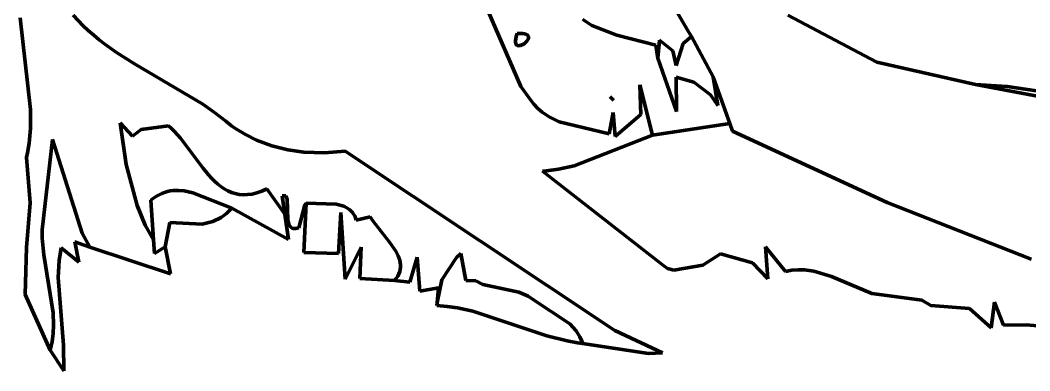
# Model space of a CAD drawing. Header units: millimetres. Extents: x 0 to 8.3, y 0 to 12.4.
# Drawn here: x 2.154 to 3.703, y 1.785 to 2.322 of the extents above; entities that cross this region are included whole.
import ezdxf

# ---------------------------------------------------------------- set-up
doc = ezdxf.new("R2010")
doc.units = ezdxf.units.MM
for name, color, linetype, lineweight in [('color#131313ff', 7, 'CONTINUOUS', 100), ('color#7c7c7cff', 7, 'CONTINUOUS', 100), ('color#c5c5c5ff', 7, 'CONTINUOUS', 100), ('color#ffffffff', 7, 'CONTINUOUS', 100)]:
    doc.layers.add(name, color=color, linetype=linetype, lineweight=lineweight)

msp = doc.modelspace()

# ---------------------------------------------------------------- linework, layer by layer
at = {"layer": 'color#131313ff'}
for p, q in [((3.1793, 2.3049), (3.1334, 2.3828)), ((2.1544, 2.3255), (2.17, 2.1852)), ((2.2432, 2.3212), (2.2357, 2.3294)), ((2.8716, 2.3367), (2.9224, 2.2201)), ((3.3319, 2.3293), (3.4684, 2.2573)), ((2.2509, 2.3134), (2.2432, 2.3212)), ((2.2589, 2.3059), (2.2509, 2.3134)), ((2.2671, 2.2987), (2.2589, 2.3059)), ((2.2756, 2.2918), (2.2671, 2.2987)), ((3.1842, 2.2968), (3.1793, 2.3049)), ((3.2173, 2.235), (3.1842, 2.2968)), ((2.2843, 2.2851), (2.2756, 2.2918)), ((2.3021, 2.2725), (2.2843, 2.2851)), ((2.3299, 2.2548), (2.3021, 2.2725)), ((2.4344, 2.1929), (2.3299, 2.2548)), ((3.4684, 2.2573), (3.62, 2.2234)), ((3.2431, 2.1633), (3.2173, 2.235)), ((2.9224, 2.2201), (2.9386, 2.1976)), ((3.1063, 2.1773), (3.1047, 2.2226)), ((3.1047, 2.2226), (3.1241, 2.1457)), ((3.62, 2.2234), (3.7504, 2.1988)), ((2.17, 2.1852), (2.1701, 2.1557)), ((2.4525, 2.1804), (2.4344, 2.1929)), ((2.9386, 2.1976), (2.9422, 2.1933)), ((2.9422, 2.1933), (2.9483, 2.1867)), ((2.9483, 2.1867), (2.955, 2.1809)), ((2.4699, 2.1671), (2.4525, 2.1804)), ((2.955, 2.1809), (2.9657, 2.1736)), ((2.9657, 2.1736), (2.9812, 2.1661)), ((3.058, 2.1479), (3.0642, 2.1805)), ((3.0642, 2.1805), (3.0671, 2.1436)), ((3.0671, 2.1436), (3.1063, 2.1773)), ((2.1701, 2.1557), (2.1681, 2.1335)), ((2.4784, 2.16), (2.4699, 2.1671)), ((2.4837, 2.1564), (2.4784, 2.16)), ((2.5001, 2.1465), (2.4837, 2.1564)), ((2.9812, 2.1661), (3.058, 2.1479)), ((3.2473, 2.1519), (3.2431, 2.1633)), ((2.5171, 2.1382), (2.5001, 2.1465)), ((2.5406, 2.1295), (2.5171, 2.1382)), ((3.1241, 2.1457), (3.0044, 2.0985)), ((3.4841, 2.0426), (3.2473, 2.1519)), ((2.1681, 2.1335), (2.1657, 2.1188)), ((2.5649, 2.1233), (2.5406, 2.1295)), ((2.5896, 2.1197), (2.5649, 2.1233)), ((2.1657, 2.1188), (2.164, 2.1114)), ((2.164, 2.1114), (2.1699, 2.0418)), ((2.621, 2.1186), (2.5896, 2.1197)), ((2.6527, 2.1211), (2.621, 2.1186)), ((3.0664, 1.8464), (2.6527, 2.1211)), ((2.9619, 2.0911), (2.9556, 2.0907)), ((2.9804, 2.0933), (2.9619, 2.0911)), ((3.0044, 2.0985), (2.9804, 2.0933)), ((2.9556, 2.0907), (3.1418, 1.9452)), ((2.5601, 2.0245), (2.5564, 2.0529)), ((2.5564, 2.0529), (2.562, 2.0528)), ((2.562, 2.0528), (2.5637, 2.0475)), ((2.5637, 2.0475), (2.5651, 2.0159)), ((2.1699, 2.0418), (2.1639, 1.9733)), ((2.4711, 2.0257), (2.4791, 2.0337)), ((2.4791, 2.0337), (2.5658, 1.9856)), ((2.5819, 2.0036), (2.591, 2.0388)), ((2.5933, 2.0417), (2.5895, 1.9657)), ((2.591, 2.0388), (2.5933, 2.0417)), ((3.705, 1.9557), (3.4841, 2.0426)), ((2.4334, 2.0095), (2.45, 2.0136)), ((2.45, 2.0136), (2.4625, 2.0195)), ((2.4625, 2.0195), (2.4711, 2.0257)), ((2.5658, 1.9856), (2.5601, 2.0245)), ((2.5651, 2.0159), (2.5664, 2.0098)), ((2.6425, 1.9644), (2.6461, 2.0272)), ((2.6461, 2.0272), (2.6531, 1.9252)), ((2.3767, 1.9743), (2.384, 2.0116)), ((2.384, 2.0116), (2.4334, 2.0095)), ((2.5664, 2.0098), (2.5679, 2.0065)), ((2.5679, 2.0065), (2.5701, 2.0041)), ((2.5701, 2.0041), (2.5715, 2.0033)), ((2.5715, 2.0033), (2.5731, 2.0027)), ((2.5731, 2.0027), (2.5749, 2.0025)), ((2.5749, 2.0025), (2.577, 2.0025)), ((2.577, 2.0025), (2.5793, 2.0029)), ((2.5793, 2.0029), (2.5819, 2.0036)), ((2.1639, 1.9733), (2.1622, 1.9013)), ((2.216, 1.9663), (2.2174, 1.9728)), ((2.2174, 1.9728), (2.2443, 1.9512)), ((2.2443, 1.9512), (2.2384, 1.9823)), ((2.2384, 1.9823), (2.2612, 1.9738)), ((2.2612, 1.9738), (2.3848, 1.9334)), ((2.3848, 1.9334), (2.3767, 1.9743)), ((2.6531, 1.9252), (2.6773, 1.974)), ((2.6773, 1.974), (2.6755, 1.9261)), ((3.3014, 1.9257), (3.2976, 1.9746)), ((3.2976, 1.9746), (3.3283, 1.9367)), ((2.2126, 1.9275), (2.2141, 1.9534)), ((2.2141, 1.9534), (2.216, 1.9663)), ((2.5895, 1.9657), (2.6425, 1.9644)), ((2.7521, 1.9206), (2.7636, 1.9586)), ((2.7636, 1.9586), (2.7672, 1.9065)), ((3.2014, 1.9464), (3.2289, 1.9637)), ((3.2289, 1.9637), (3.2779, 1.9502)), ((3.1418, 1.9452), (3.1474, 1.9415)), ((3.1474, 1.9415), (3.1573, 1.9386)), ((3.1573, 1.9386), (3.2014, 1.9464)), ((3.2779, 1.9502), (3.3014, 1.9257)), ((3.3283, 1.9367), (3.3383, 1.9386)), ((3.3383, 1.9386), (3.348, 1.9394)), ((3.348, 1.9394), (3.3576, 1.9392)), ((3.3576, 1.9392), (3.3716, 1.9373)), ((3.3716, 1.9373), (3.3987, 1.9291)), ((2.2209, 1.8237), (2.2126, 1.9275)), ((2.6755, 1.9261), (2.7284, 1.9228)), ((2.7284, 1.9228), (2.7521, 1.9206)), ((3.3987, 1.9291), (3.4608, 1.903)), ((2.7672, 1.9065), (2.796, 1.9118)), ((2.796, 1.9118), (2.794, 1.8894)), ((2.1622, 1.9013), (2.2002, 1.8163)), ((3.4608, 1.903), (3.5373, 1.8926)), ((3.5373, 1.8926), (3.5511, 1.8848)), ((3.6439, 1.8506), (3.6489, 1.8897)), ((3.6489, 1.8897), (3.6627, 1.8545)), ((2.794, 1.8894), (2.7934, 1.8846)), ((2.7934, 1.8846), (2.8095, 1.8833)), ((2.8095, 1.8833), (2.8254, 1.8809)), ((2.8254, 1.8809), (2.8487, 1.8758)), ((2.8487, 1.8758), (2.9624, 1.8384)), ((3.5511, 1.8848), (3.6108, 1.8801)), ((3.6108, 1.8801), (3.6439, 1.8506)), ((3.1398, 1.8122), (3.0664, 1.8464)), ((3.6627, 1.8545), (3.6977, 1.8552)), ((3.6977, 1.8552), (3.8538, 1.8411)), ((2.9624, 1.8384), (2.9933, 1.8303)), ((2.9933, 1.8303), (3.0091, 1.8274)), ((2.2002, 1.8163), (2.2214, 1.7846)), ((2.2214, 1.7846), (2.2209, 1.8237)), ((3.0091, 1.8274), (3.017, 1.8262)), ((3.017, 1.8262), (3.1183, 1.8112)), ((3.1183, 1.8112), (3.1398, 1.8122))]:
    msp.add_line(p, q, dxfattribs=at)
at = {"layer": 'color#7c7c7cff'}
for p, q in [((2.9224, 2.2201), (2.8716, 2.3367)), ((3.0174, 2.3231), (3.0313, 2.3139)), ((3.0313, 2.3139), (3.0694, 2.2991)), ((2.9145, 2.2935), (2.9141, 2.2905)), ((2.9153, 2.297), (2.9145, 2.2935)), ((2.9167, 2.3012), (2.9153, 2.297)), ((2.9211, 2.3014), (2.9167, 2.3012)), ((2.9248, 2.3013), (2.9211, 2.3014)), ((2.9278, 2.3009), (2.9248, 2.3013)), ((2.9301, 2.3002), (2.9278, 2.3009)), ((2.9319, 2.2993), (2.9301, 2.3002)), ((2.9316, 2.2897), (2.9335, 2.2927)), ((2.9331, 2.2982), (2.9319, 2.2993)), ((2.9339, 2.297), (2.9331, 2.2982)), ((2.9335, 2.2927), (2.934, 2.2942)), ((2.9341, 2.2957), (2.9339, 2.297)), ((2.934, 2.2942), (2.9341, 2.2957)), ((3.0694, 2.2991), (3.1296, 2.2837)), ((2.9141, 2.2905), (2.9141, 2.288)), ((2.9141, 2.288), (2.9145, 2.2861)), ((2.9145, 2.2861), (2.9152, 2.2846)), ((2.9152, 2.2846), (2.9162, 2.2836)), ((2.9162, 2.2836), (2.9174, 2.283)), ((2.9174, 2.283), (2.9189, 2.2827)), ((2.9189, 2.2827), (2.9204, 2.2828)), ((2.9204, 2.2828), (2.9221, 2.2832)), ((2.9221, 2.2832), (2.9273, 2.2857)), ((2.9273, 2.2857), (2.9316, 2.2897)), ((3.1296, 2.2837), (3.1326, 2.2635)), ((3.1326, 2.2635), (3.1612, 2.1819)), ((3.1612, 2.1819), (3.1608, 2.2344)), ((3.1608, 2.2344), (3.1877, 2.2269)), ((3.2245, 2.1911), (3.2173, 2.235)), ((3.2173, 2.235), (3.2431, 2.1633)), ((2.9386, 2.1976), (2.9224, 2.2201)), ((3.1241, 2.1457), (3.1047, 2.2226)), ((3.1047, 2.2226), (3.1063, 2.1773)), ((3.1877, 2.2269), (3.2131, 2.2072)), ((3.0596, 2.2042), (3.0645, 2.1995)), ((3.0645, 2.1995), (3.0596, 2.2042)), ((3.2131, 2.2072), (3.2245, 2.1911)), ((2.9422, 2.1933), (2.9386, 2.1976)), ((2.9483, 2.1867), (2.9422, 2.1933)), ((2.955, 2.1809), (2.9483, 2.1867)), ((2.9657, 2.1736), (2.955, 2.1809)), ((2.9812, 2.1661), (2.9657, 2.1736)), ((3.0642, 2.1805), (3.058, 2.1479)), ((3.0671, 2.1436), (3.0642, 2.1805)), ((3.1063, 2.1773), (3.0671, 2.1436)), ((3.058, 2.1479), (2.9812, 2.1661)), ((3.2431, 2.1633), (3.1241, 2.1457)), ((2.1883, 2.0004), (2.2042, 2.1391)), ((2.2042, 2.1391), (2.2496, 1.9953)), ((2.3802, 2.0592), (2.3845, 2.0601)), ((2.3845, 2.0601), (2.3888, 2.0607)), ((2.3888, 2.0607), (2.3974, 2.061)), ((2.3974, 2.061), (2.4061, 2.0602)), ((2.4061, 2.0602), (2.4191, 2.0575)), ((2.3549, 2.0459), (2.3591, 2.0491)), ((2.3588, 1.9852), (2.3549, 2.0459)), ((2.3591, 2.0491), (2.3633, 2.052)), ((2.3633, 2.052), (2.3675, 2.0544)), ((2.3675, 2.0544), (2.3717, 2.0564)), ((2.3717, 2.0564), (2.3759, 2.058)), ((2.3759, 2.058), (2.3802, 2.0592)), ((2.4191, 2.0575), (2.4791, 2.0337)), ((2.4791, 2.0337), (2.4711, 2.0257)), ((2.45, 2.0136), (2.4334, 2.0095)), ((2.4625, 2.0195), (2.45, 2.0136)), ((2.4711, 2.0257), (2.4625, 2.0195)), ((2.1883, 1.9877), (2.1883, 2.0004)), ((2.384, 2.0116), (2.3767, 1.9743)), ((2.4334, 2.0095), (2.384, 2.0116)), ((2.1906, 1.9622), (2.1883, 1.9877)), ((2.2496, 1.9953), (2.2612, 1.9738)), ((2.3604, 1.9641), (2.3588, 1.9852)), ((2.2174, 1.9728), (2.216, 1.9663)), ((2.2443, 1.9512), (2.2174, 1.9728)), ((2.2612, 1.9738), (2.2384, 1.9823)), ((2.2384, 1.9823), (2.2443, 1.9512)), ((2.3767, 1.9743), (2.3604, 1.9641)), ((2.2049, 1.8735), (2.1906, 1.9622)), ((2.2141, 1.9534), (2.2126, 1.9275)), ((2.216, 1.9663), (2.2141, 1.9534)), ((2.2126, 1.9275), (2.2209, 1.8237)), ((2.2056, 1.8545), (2.2049, 1.8735)), ((2.2049, 1.8418), (2.2056, 1.8545)), ((2.2019, 1.8227), (2.2032, 1.8291)), ((2.2032, 1.8291), (2.2049, 1.8418)), ((2.2002, 1.8163), (2.2019, 1.8227)), ((2.2214, 1.7846), (2.2002, 1.8163)), ((2.2209, 1.8237), (2.2214, 1.7846))]:
    msp.add_line(p, q, dxfattribs=at)
at = {"layer": 'color#c5c5c5ff'}
for p, q in [((2.9141, 2.2905), (2.9145, 2.2935)), ((2.9145, 2.2935), (2.9153, 2.297)), ((2.9153, 2.297), (2.9167, 2.3012)), ((2.9167, 2.3012), (2.9211, 2.3014)), ((2.9211, 2.3014), (2.9248, 2.3013)), ((2.9248, 2.3013), (2.9278, 2.3009)), ((2.9278, 2.3009), (2.9301, 2.3002)), ((2.9301, 2.3002), (2.9319, 2.2993)), ((2.9335, 2.2927), (2.9316, 2.2897)), ((2.9319, 2.2993), (2.9331, 2.2982)), ((2.9331, 2.2982), (2.9339, 2.297)), ((2.934, 2.2942), (2.9335, 2.2927)), ((2.9339, 2.297), (2.9341, 2.2957)), ((2.9341, 2.2957), (2.934, 2.2942)), ((3.1713, 2.2861), (3.1842, 2.2968)), ((3.1842, 2.2968), (3.2173, 2.235)), ((2.9141, 2.288), (2.9141, 2.2905)), ((2.9145, 2.2861), (2.9141, 2.288)), ((2.9152, 2.2846), (2.9145, 2.2861)), ((2.9162, 2.2836), (2.9152, 2.2846)), ((2.9174, 2.283), (2.9162, 2.2836)), ((2.9189, 2.2827), (2.9174, 2.283)), ((2.9204, 2.2828), (2.9189, 2.2827)), ((2.9221, 2.2832), (2.9204, 2.2828)), ((2.9273, 2.2857), (2.9221, 2.2832)), ((2.9316, 2.2897), (2.9273, 2.2857)), ((3.1326, 2.2635), (3.1352, 2.2912)), ((3.1352, 2.2912), (3.1557, 2.2749)), ((3.1605, 2.2524), (3.1713, 2.2861)), ((3.1612, 2.1819), (3.1326, 2.2635)), ((3.1557, 2.2749), (3.1605, 2.2524)), ((3.1877, 2.2269), (3.1608, 2.2344)), ((3.1608, 2.2344), (3.1612, 2.1819)), ((3.2173, 2.235), (3.2245, 2.1911)), ((3.2131, 2.2072), (3.1877, 2.2269)), ((3.7504, 2.1988), (3.62, 2.2234)), ((3.62, 2.2234), (3.6682, 2.2203)), ((3.6682, 2.2203), (3.9073, 2.1852)), ((3.0596, 2.2042), (3.0645, 2.1995)), ((3.0645, 2.1995), (3.0596, 2.2042)), ((3.2245, 2.1911), (3.2131, 2.2072)), ((2.3075, 2.1647), (2.3268, 2.1442)), ((2.3169, 2.1005), (2.3075, 2.1647)), ((2.3268, 2.1442), (2.3399, 2.1544)), ((2.3399, 2.1544), (2.3819, 2.1601)), ((2.3819, 2.1601), (2.3867, 2.1559)), ((2.3867, 2.1559), (2.3913, 2.1513)), ((2.3913, 2.1513), (2.4003, 2.1411)), ((2.4003, 2.1411), (2.4344, 2.0957)), ((2.3337, 2.0377), (2.3169, 2.1005)), ((2.4344, 2.0957), (2.4432, 2.0849)), ((2.4432, 2.0849), (2.4477, 2.0799)), ((2.4477, 2.0799), (2.4524, 2.0752)), ((2.3845, 2.0601), (2.3802, 2.0592)), ((2.3888, 2.0607), (2.3845, 2.0601)), ((2.3974, 2.061), (2.3888, 2.0607)), ((2.4061, 2.0602), (2.3974, 2.061)), ((2.4191, 2.0575), (2.4061, 2.0602)), ((2.4524, 2.0752), (2.4572, 2.0709)), ((2.4572, 2.0709), (2.4622, 2.067)), ((2.4622, 2.067), (2.4674, 2.0635)), ((2.4674, 2.0635), (2.4727, 2.0604)), ((2.4727, 2.0604), (2.4783, 2.058)), ((2.5173, 2.0572), (2.5249, 2.0599)), ((2.5249, 2.0599), (2.5329, 2.0634)), ((2.5329, 2.0634), (2.5601, 2.0245)), ((2.3591, 2.0491), (2.3549, 2.0459)), ((2.3549, 2.0459), (2.3588, 1.9852)), ((2.3633, 2.052), (2.3591, 2.0491)), ((2.3675, 2.0544), (2.3633, 2.052)), ((2.3717, 2.0564), (2.3675, 2.0544)), ((2.3759, 2.058), (2.3717, 2.0564)), ((2.3802, 2.0592), (2.3759, 2.058)), ((2.4791, 2.0337), (2.4191, 2.0575)), ((2.4783, 2.058), (2.4841, 2.0561)), ((2.4841, 2.0561), (2.4901, 2.0549)), ((2.4901, 2.0549), (2.4965, 2.0543)), ((2.4965, 2.0543), (2.5031, 2.0545)), ((2.5031, 2.0545), (2.51, 2.0554)), ((2.51, 2.0554), (2.5173, 2.0572)), ((2.3463, 2.0079), (2.3337, 2.0377)), ((2.5658, 1.9856), (2.4791, 2.0337)), ((2.5895, 1.9657), (2.5933, 2.0417)), ((2.5933, 2.0417), (2.6392, 2.0397)), ((2.6392, 2.0397), (2.6506, 2.0369)), ((2.6506, 2.0369), (2.6557, 2.0345)), ((2.6557, 2.0345), (2.6602, 2.0313)), ((2.6602, 2.0313), (2.6642, 2.0271)), ((2.5601, 2.0245), (2.5658, 1.9856)), ((2.6461, 2.0272), (2.6425, 1.9644)), ((2.6531, 1.9252), (2.6461, 2.0272)), ((2.6642, 2.0271), (2.6659, 2.0246)), ((2.6659, 2.0246), (2.6675, 2.0218)), ((2.6675, 2.0218), (2.6688, 2.0188)), ((2.6688, 2.0188), (2.67, 2.0154)), ((2.67, 2.0154), (2.6915, 2.0207)), ((2.6915, 2.0207), (2.6952, 2.0146)), ((2.6952, 2.0146), (2.721, 1.9818)), ((2.3588, 1.9852), (2.3463, 2.0079)), ((2.6773, 1.974), (2.6531, 1.9252)), ((2.6755, 1.9261), (2.6773, 1.974)), ((2.721, 1.9818), (2.7305, 1.9679)), ((2.7305, 1.9679), (2.734, 1.9609)), ((2.6425, 1.9644), (2.5895, 1.9657)), ((2.734, 1.9609), (2.7366, 1.9539)), ((2.7366, 1.9539), (2.7373, 1.9504)), ((2.8011, 1.9242), (2.8238, 1.9583)), ((2.8238, 1.9583), (2.8305, 1.9644)), ((2.8305, 1.9644), (2.8381, 1.9229)), ((2.7366, 1.9365), (2.7353, 1.933)), ((2.7374, 1.9399), (2.7366, 1.9365)), ((2.7373, 1.9504), (2.7378, 1.9469)), ((2.7378, 1.9434), (2.7374, 1.9399)), ((2.7378, 1.9469), (2.7378, 1.9434)), ((2.7284, 1.9228), (2.6755, 1.9261)), ((2.7312, 1.9262), (2.7284, 1.9228)), ((2.7336, 1.9296), (2.7312, 1.9262)), ((2.7353, 1.933), (2.7336, 1.9296)), ((2.794, 1.8894), (2.8011, 1.9242)), ((2.8381, 1.9229), (2.8532, 1.9226)), ((2.8532, 1.9226), (2.8643, 1.9169)), ((2.8643, 1.9169), (2.9191, 1.9051)), ((2.9191, 1.9051), (2.9334, 1.8991)), ((2.9334, 1.8991), (2.9388, 1.8956)), ((2.9388, 1.8956), (2.9973, 1.8565)), ((2.7934, 1.8846), (2.794, 1.8894)), ((2.8095, 1.8833), (2.7934, 1.8846)), ((2.8254, 1.8809), (2.8095, 1.8833)), ((2.8487, 1.8758), (2.8254, 1.8809)), ((2.9624, 1.8384), (2.8487, 1.8758)), ((2.9973, 1.8565), (3.007, 1.8458)), ((3.007, 1.8458), (3.0128, 1.8366)), ((2.9933, 1.8303), (2.9624, 1.8384)), ((3.0091, 1.8274), (2.9933, 1.8303)), ((3.0128, 1.8366), (3.0158, 1.8298)), ((3.0158, 1.8298), (3.017, 1.8262)), ((3.017, 1.8262), (3.0091, 1.8274))]:
    msp.add_line(p, q, dxfattribs=at)
at = {"layer": 'color#ffffffff'}
for p, q in [((3.1334, 2.3828), (3.1793, 2.3049)), ((2.17, 2.1852), (2.1544, 2.3255)), ((2.2357, 2.3294), (2.2432, 2.3212)), ((3.4684, 2.2573), (3.3319, 2.3293)), ((2.2432, 2.3212), (2.2509, 2.3134)), ((2.2509, 2.3134), (2.2589, 2.3059)), ((3.0313, 2.3139), (3.0174, 2.3231)), ((3.0694, 2.2991), (3.0313, 2.3139)), ((2.2589, 2.3059), (2.2671, 2.2987)), ((2.2671, 2.2987), (2.2756, 2.2918)), ((3.1296, 2.2837), (3.0694, 2.2991)), ((3.1842, 2.2968), (3.1713, 2.2861)), ((3.1793, 2.3049), (3.1842, 2.2968)), ((2.2756, 2.2918), (2.2843, 2.2851)), ((2.2843, 2.2851), (2.3021, 2.2725)), ((3.1326, 2.2635), (3.1296, 2.2837)), ((3.1352, 2.2912), (3.1326, 2.2635)), ((3.1557, 2.2749), (3.1352, 2.2912)), ((3.1713, 2.2861), (3.1605, 2.2524)), ((2.3021, 2.2725), (2.3299, 2.2548)), ((3.1605, 2.2524), (3.1557, 2.2749)), ((2.3299, 2.2548), (2.4344, 2.1929)), ((3.62, 2.2234), (3.4684, 2.2573)), ((3.6682, 2.2203), (3.62, 2.2234)), ((3.9073, 2.1852), (3.6682, 2.2203)), ((2.1701, 2.1557), (2.17, 2.1852)), ((2.4344, 2.1929), (2.4525, 2.1804)), ((2.4525, 2.1804), (2.4699, 2.1671)), ((2.1681, 2.1335), (2.1701, 2.1557)), ((2.3268, 2.1442), (2.3075, 2.1647)), ((2.3075, 2.1647), (2.3169, 2.1005)), ((2.3399, 2.1544), (2.3268, 2.1442)), ((2.3819, 2.1601), (2.3399, 2.1544)), ((2.3867, 2.1559), (2.3819, 2.1601)), ((2.3913, 2.1513), (2.3867, 2.1559)), ((2.4699, 2.1671), (2.4784, 2.16)), ((2.4784, 2.16), (2.4837, 2.1564)), ((2.4837, 2.1564), (2.5001, 2.1465)), ((3.1241, 2.1457), (3.2431, 2.1633)), ((3.2431, 2.1633), (3.2473, 2.1519)), ((2.2042, 2.1391), (2.1883, 2.0004)), ((2.2496, 1.9953), (2.2042, 2.1391)), ((2.4003, 2.1411), (2.3913, 2.1513)), ((2.4344, 2.0957), (2.4003, 2.1411)), ((2.5001, 2.1465), (2.5171, 2.1382)), ((2.5171, 2.1382), (2.5406, 2.1295)), ((3.0044, 2.0985), (3.1241, 2.1457)), ((3.2473, 2.1519), (3.4841, 2.0426)), ((2.1657, 2.1188), (2.1681, 2.1335)), ((2.5406, 2.1295), (2.5649, 2.1233)), ((2.5649, 2.1233), (2.5896, 2.1197)), ((2.164, 2.1114), (2.1657, 2.1188)), ((2.1699, 2.0418), (2.164, 2.1114)), ((2.5896, 2.1197), (2.621, 2.1186)), ((2.621, 2.1186), (2.6527, 2.1211)), ((2.6527, 2.1211), (3.0664, 1.8464)), ((2.3169, 2.1005), (2.3337, 2.0377)), ((2.4432, 2.0849), (2.4344, 2.0957)), ((2.9556, 2.0907), (2.9619, 2.0911)), ((2.9619, 2.0911), (2.9804, 2.0933)), ((2.9804, 2.0933), (3.0044, 2.0985)), ((2.4477, 2.0799), (2.4432, 2.0849)), ((2.4524, 2.0752), (2.4477, 2.0799)), ((3.1418, 1.9452), (2.9556, 2.0907)), ((2.4572, 2.0709), (2.4524, 2.0752)), ((2.4622, 2.067), (2.4572, 2.0709)), ((2.4674, 2.0635), (2.4622, 2.067)), ((2.4727, 2.0604), (2.4674, 2.0635)), ((2.4783, 2.058), (2.4727, 2.0604)), ((2.5249, 2.0599), (2.5173, 2.0572)), ((2.5329, 2.0634), (2.5249, 2.0599)), ((2.5601, 2.0245), (2.5329, 2.0634)), ((2.4841, 2.0561), (2.4783, 2.058)), ((2.4901, 2.0549), (2.4841, 2.0561)), ((2.4965, 2.0543), (2.4901, 2.0549)), ((2.5031, 2.0545), (2.4965, 2.0543)), ((2.51, 2.0554), (2.5031, 2.0545)), ((2.5173, 2.0572), (2.51, 2.0554)), ((2.562, 2.0528), (2.5564, 2.0529)), ((2.5564, 2.0529), (2.5601, 2.0245)), ((2.5637, 2.0475), (2.562, 2.0528)), ((2.5651, 2.0159), (2.5637, 2.0475)), ((2.1639, 1.9733), (2.1699, 2.0418)), ((2.3337, 2.0377), (2.3463, 2.0079)), ((2.591, 2.0388), (2.5819, 2.0036)), ((2.5933, 2.0417), (2.591, 2.0388)), ((2.6392, 2.0397), (2.5933, 2.0417)), ((2.6506, 2.0369), (2.6392, 2.0397)), ((2.6557, 2.0345), (2.6506, 2.0369)), ((2.6602, 2.0313), (2.6557, 2.0345)), ((2.6642, 2.0271), (2.6602, 2.0313)), ((3.4841, 2.0426), (3.705, 1.9557)), ((2.5664, 2.0098), (2.5651, 2.0159)), ((2.6659, 2.0246), (2.6642, 2.0271)), ((2.6675, 2.0218), (2.6659, 2.0246)), ((2.6688, 2.0188), (2.6675, 2.0218)), ((2.67, 2.0154), (2.6688, 2.0188)), ((2.6915, 2.0207), (2.67, 2.0154)), ((2.6952, 2.0146), (2.6915, 2.0207)), ((2.721, 1.9818), (2.6952, 2.0146)), ((2.1883, 2.0004), (2.1883, 1.9877)), ((2.3463, 2.0079), (2.3588, 1.9852)), ((2.5679, 2.0065), (2.5664, 2.0098)), ((2.5701, 2.0041), (2.5679, 2.0065)), ((2.5715, 2.0033), (2.5701, 2.0041)), ((2.5731, 2.0027), (2.5715, 2.0033)), ((2.5749, 2.0025), (2.5731, 2.0027)), ((2.577, 2.0025), (2.5749, 2.0025)), ((2.5793, 2.0029), (2.577, 2.0025)), ((2.5819, 2.0036), (2.5793, 2.0029)), ((2.1883, 1.9877), (2.1906, 1.9622)), ((2.2612, 1.9738), (2.2496, 1.9953)), ((2.3588, 1.9852), (2.3604, 1.9641)), ((2.1622, 1.9013), (2.1639, 1.9733)), ((2.3848, 1.9334), (2.2612, 1.9738)), ((2.3604, 1.9641), (2.3767, 1.9743)), ((2.3767, 1.9743), (2.3848, 1.9334)), ((2.7305, 1.9679), (2.721, 1.9818)), ((2.734, 1.9609), (2.7305, 1.9679)), ((3.3283, 1.9367), (3.2976, 1.9746)), ((3.2976, 1.9746), (3.3014, 1.9257)), ((2.1906, 1.9622), (2.2049, 1.8735)), ((2.7366, 1.9539), (2.734, 1.9609)), ((2.7373, 1.9504), (2.7366, 1.9539)), ((2.7636, 1.9586), (2.7521, 1.9206)), ((2.7672, 1.9065), (2.7636, 1.9586)), ((2.8238, 1.9583), (2.8011, 1.9242)), ((2.8305, 1.9644), (2.8238, 1.9583)), ((2.8381, 1.9229), (2.8305, 1.9644)), ((3.2289, 1.9637), (3.2014, 1.9464)), ((3.2779, 1.9502), (3.2289, 1.9637)), ((2.7353, 1.933), (2.7366, 1.9365)), ((2.7366, 1.9365), (2.7374, 1.9399)), ((2.7378, 1.9469), (2.7373, 1.9504)), ((2.7374, 1.9399), (2.7378, 1.9434)), ((2.7378, 1.9434), (2.7378, 1.9469)), ((3.1474, 1.9415), (3.1418, 1.9452)), ((3.1573, 1.9386), (3.1474, 1.9415)), ((3.2014, 1.9464), (3.1573, 1.9386)), ((3.3014, 1.9257), (3.2779, 1.9502)), ((3.3383, 1.9386), (3.3283, 1.9367)), ((3.348, 1.9394), (3.3383, 1.9386)), ((3.3576, 1.9392), (3.348, 1.9394)), ((3.3716, 1.9373), (3.3576, 1.9392)), ((3.3987, 1.9291), (3.3716, 1.9373)), ((2.7284, 1.9228), (2.7312, 1.9262)), ((2.7521, 1.9206), (2.7284, 1.9228)), ((2.7312, 1.9262), (2.7336, 1.9296)), ((2.7336, 1.9296), (2.7353, 1.933)), ((2.8011, 1.9242), (2.794, 1.8894)), ((2.8532, 1.9226), (2.8381, 1.9229)), ((2.8643, 1.9169), (2.8532, 1.9226)), ((3.4608, 1.903), (3.3987, 1.9291)), ((2.796, 1.9118), (2.7672, 1.9065)), ((2.794, 1.8894), (2.796, 1.9118)), ((2.9191, 1.9051), (2.8643, 1.9169)), ((2.9334, 1.8991), (2.9191, 1.9051)), ((2.2002, 1.8163), (2.1622, 1.9013)), ((2.9388, 1.8956), (2.9334, 1.8991)), ((2.9973, 1.8565), (2.9388, 1.8956)), ((3.5373, 1.8926), (3.4608, 1.903)), ((3.5511, 1.8848), (3.5373, 1.8926)), ((3.6489, 1.8897), (3.6439, 1.8506)), ((3.6627, 1.8545), (3.6489, 1.8897)), ((3.6108, 1.8801), (3.5511, 1.8848)), ((3.6439, 1.8506), (3.6108, 1.8801)), ((2.2049, 1.8735), (2.2056, 1.8545)), ((2.2056, 1.8545), (2.2049, 1.8418)), ((3.007, 1.8458), (2.9973, 1.8565)), ((3.0128, 1.8366), (3.007, 1.8458)), ((3.0664, 1.8464), (3.1398, 1.8122)), ((3.6977, 1.8552), (3.6627, 1.8545)), ((3.8538, 1.8411), (3.6977, 1.8552)), ((2.2032, 1.8291), (2.2019, 1.8227)), ((2.2049, 1.8418), (2.2032, 1.8291)), ((3.0158, 1.8298), (3.0128, 1.8366)), ((3.017, 1.8262), (3.0158, 1.8298)), ((2.2019, 1.8227), (2.2002, 1.8163)), ((3.1183, 1.8112), (3.017, 1.8262)), ((3.1398, 1.8122), (3.1183, 1.8112))]:
    msp.add_line(p, q, dxfattribs=at)

doc.saveas('drawing.dxf')
